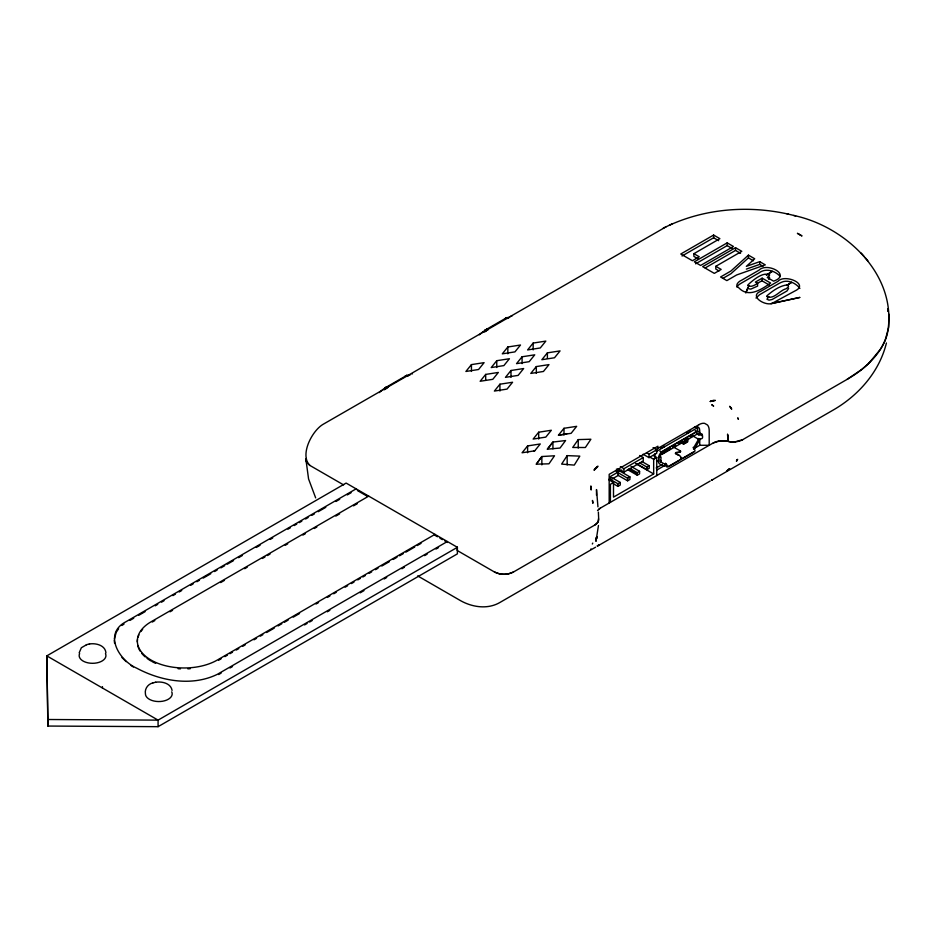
<?xml version="1.0" encoding="UTF-8"?>
<svg xmlns="http://www.w3.org/2000/svg" width="936" height="936" viewBox="0 0 936 936"><rect width="100%" height="100%" fill="white"/><g stroke="black" fill="none" stroke-linecap="round" stroke-linejoin="round"><path stroke-width="1.4" d="M660.336 456.569A1.977 1.147 0 0 1 661.015 457.622L660.793 461.881L664.069 463.8A1.942 1.123 -60 0 0 665.04 463.706L665.566 463.402L665.04 465.601A4.282 2.469 -60 0 1 662.899 465.824L659.576 463.905A4.282 2.469 -60 0 1 658.687 461.939L658.687 457.529L660.336 456.569A1.977 1.147 -60 0 1 661.717 453.878L661.717 451.971L663.589 450.579L697.495 431.098L696.91 431.648L695.261 430.7A2.328 1.345 60 0 0 695.319 431.227M590.815 549.128L591.049 548.917M596.501 537.861L596.513 537.018L595.963 541.336L598.467 525.47M793.705 215.456C846.869 226.617 899.168 276.857 887.141 334.678A143.348 82.766 0 0 1 880.273 349.479L868.795 363.308M592.897 502.304L592.862 503.311L592.465 500.444L592.663 501.883M343.617 484.906L309.956 465.473C299.192 455.224 312.25 429.987 323.821 423.903L666.069 226.804M114.414 638.972L116.204 632.338L118.626 628.735M79.162 652.848L81.35 647.747L86.709 644.635M306.037 460.009L306.294 458.488M596.513 538.411L596.887 536.691L596.173 539.744L596.63 537.989M745.828 293.015L748.215 287.013M592.336 544.003L592.745 543.114M886.427 342.985C879.419 371.767 858.499 395.507 833.18 410.062L712.425 479.758M746.203 292.02L747.993 287.387M713.63 400.245L710.237 401.485L715.162 400.409L710.237 401.485M594.676 468.924L594.079 470.317C605.101 459.05 587.96 475.09 597.589 466.853M736.889 460.512L737.638 459.307L736.41 461.226L737.275 459.681M728.149 469.825L729.67 468.573L726.582 471.019M755.995 298.022L759.576 294.711L778.05 284.017A29.765 17.187 0 0 1 781.56 282.251C787.948 279.244 796.068 283.234 799.894 288.417M736.831 286.978L738.574 284.989A30.385 17.55 0 0 1 741.675 282.929L758.92 272.973C765.753 267.649 774.926 270.715 780.378 276.529M688.908 438.329L686.919 441.78A1.942 1.123 -60 0 1 685.948 442.81M384.743 389.212L384.404 389.75L386.357 388.358L384.743 389.212L385.421 389.002M484.871 331.402L484.532 331.941L488.182 329.495L484.871 331.402L485.538 331.204M664.033 446.788L664.115 446.062M567.169 455.633L561.623 464.092L574.283 465.098L579.817 456.125L567.169 455.633L567.169 464.958M578.237 439.604L572.703 447.478L585.363 447.513L590.897 439.23L578.237 439.604L578.237 448.098M536.316 464.162L541.85 456.534L554.51 455.785L548.964 463.811L536.316 464.162L541.85 456.534L541.85 464.888M547.385 449.163L552.93 442.049L565.578 440.552L560.044 448.04L547.385 449.163L552.93 442.049L552.93 448.882M534.725 450.824L540.271 443.968L527.611 445.922L522.066 452.778L534.725 450.824L533.836 450.965M471.44 364.607L465.906 371.463L478.565 369.509L484.099 362.653L471.44 364.607L471.44 371.44M485.69 374.412L480.145 381.268L492.804 379.314L498.338 372.446L485.69 374.412L485.69 379.876M496.759 360.699L491.224 367.555L503.884 365.59L509.418 358.734L496.759 360.699L496.759 367.52M507.839 346.987L502.304 353.843L514.952 351.877L520.498 345.021L507.839 346.987L507.839 353.808M499.929 384.205L494.383 391.061L507.043 389.107L512.577 382.251L499.929 384.205L499.929 391.037M510.997 370.492L505.463 377.348L518.123 375.394L523.657 368.538L510.997 370.492L510.997 377.325M522.077 356.78L516.543 363.636L529.191 361.682L534.737 354.826L522.077 356.78L522.077 363.613M533.157 343.067L527.611 349.924L540.271 347.97L545.817 341.102L533.157 343.067L533.157 349.9M536.316 366.573L530.782 373.429L543.442 371.475L548.976 364.619L536.316 366.573L536.316 373.405M547.396 352.86L541.85 359.716L554.51 357.763L560.056 350.906L547.396 352.86L547.396 358.324M538.691 432.21L533.146 439.066L545.805 437.112L551.339 430.256L538.691 432.21L538.691 439.042M558.464 435.158L563.999 428.29L576.658 426.336L571.124 433.321L558.464 435.158L566.678 433.918M768.655 279.256L769.614 277.793L768.936 276.869M597.496 510.611L600.421 508.084L713.209 442.962L720.147 440.833L727.939 441.324A13.162 7.593 0 0 0 730.454 441.78M408.26 375.476L406.786 376.272L409.465 375.125L408.611 375.511M748.426 255.142L730.957 270.995L720.58 276.986L726.851 280.613L736.632 274.962L765.274 264.865L759.716 261.671L746.343 266.362L754.708 258.769L748.426 255.142L748.426 257.88L730.957 273.721L722.885 278.39M379.209 392.582L383.573 388.966M479.337 334.772L483.701 331.157M768.819 296.63L766.958 299.227L769.041 300.163L772.165 299.485L787.036 290.944L788.615 288.417M730.595 407.581L731.73 409.149L729.612 406.306L730.77 407.464M121.949 625.47L124.043 624.031M457.154 547.174L457.154 550.462L494.512 572.025C500.304 575.043 507.64 575.043 513.443 572.025L594.734 525.084L597.893 522.194L598.572 518.79M766.467 275.044L772.34 271.346L766.42 275.079M734.877 441.886L742.669 439.686L847.057 379.408L861.728 369.498L867.988 364.081A143.887 83.07 0 0 0 885.222 340.072L888.755 327.19L888.755 314.145M847.057 379.408L853.164 375.664A143.161 82.649 0 0 0 868.795 363.308M595.577 547.209L499.578 602.667C487.059 609.792 471.334 607.09 459.424 600.011L417.667 575.897M591.014 488.171L590.885 486.03L591.178 489.984L590.897 486.416M688.124 438.645L684.356 440.821L686.848 439.358M386.428 387.106L405.358 376.178M486.556 329.296L505.487 318.369M693.892 253.679L719.889 238.668L713.618 235.053L680.776 254.007L692.418 260.734L699.262 256.78L693.892 253.679L693.892 256.417L698.186 258.898M682.04 256.008L713.618 237.779L718.637 240.681M727.167 242.869L694.325 261.834L700.608 265.461L733.45 246.496L727.167 242.869L727.167 245.606L695.588 263.835M715.794 266.327L741.803 251.316L735.52 247.701L702.679 266.655L714.32 273.382L721.165 269.428L715.794 266.327L715.794 269.065L719.023 270.925M705.206 267.93L735.52 250.427L740.54 253.328M356.136 488.849L126.126 621.644C102.808 633.567 119.059 660.5 136.75 668.187C160.887 681.104 191.939 686.731 217.363 674.318L447.361 541.523M129.917 620.416L133.708 618.228M138.774 615.303L145.092 611.653M155.201 605.826L157.728 604.363M161.519 602.176L164.046 600.713M172.891 595.612L175.418 594.149M179.209 591.962L181.736 590.499M190.581 585.386L193.108 583.935M196.899 581.747L199.426 580.285M203.217 578.097L210.799 573.721M214.59 571.533L217.117 570.071M220.908 567.883L224.698 565.695M227.226 564.232L233.555 560.582M238.61 557.669L242.401 555.481M256.3 547.455L260.091 545.267M270.2 539.428L272.727 537.966M287.89 529.214L290.417 527.752M294.208 525.564L296.735 524.101M299.263 522.639L301.79 521.188M305.581 519L308.108 517.538M311.899 515.35L314.426 513.887M318.217 511.7L325.798 507.324M335.919 501.485L339.709 499.297M347.291 494.922L351.082 492.734M368.725 496.127L151.047 621.808A46.847 27.05 0 0 0 151.047 660.055A46.847 27.05 0 0 0 217.292 660.055L434.983 534.374M152.311 622.03L154.838 620.568M170.024 611.805L172.563 610.342M220.65 582.566L224.453 580.379M244.694 568.69L247.233 567.228M262.419 558.464L264.946 557.002M267.485 555.539L270.013 554.077M285.199 545.302L287.726 543.851M302.913 535.076L305.452 533.614M314.309 528.501L316.836 527.038M335.825 516.075L339.616 513.887M353.539 505.849L357.341 503.662M769.427 285.106L762.161 280.905C757.985 282.005 752.766 288.534 748.016 285.503L747.911 284.918C752.766 280.355 763.238 271.229 769.614 275.09L767.309 277.536L773.581 281.151C792.067 274.88 766.841 261.834 758.92 270.235L741.675 280.192C738.656 281.35 734.07 285.644 738.913 287.914C748.683 298.327 761.787 289.177 770.644 283.07L762.161 278.167L755.375 282.087L757.587 283.362L757.587 286.088L750.824 289.107L748.578 288.733L747.899 287.715M218.568 660.278L221.095 658.815M224.886 656.627L227.425 655.165M229.952 653.702L232.479 652.24M236.281 650.052L238.809 648.59M242.611 646.39L245.138 644.939M253.995 639.814L256.534 638.352M260.325 636.164L262.852 634.702M266.655 632.514L274.248 628.126M278.05 625.938L281.841 623.739M284.368 622.288L288.171 620.088M293.237 617.163L299.555 613.513M316.017 604.012L318.544 602.55M327.401 597.437L329.928 595.975M333.731 593.787L336.258 592.324M345.127 587.211L347.654 585.749M351.445 583.561L353.983 582.098M357.774 579.899L360.313 578.436M362.84 576.985L365.368 575.523M369.17 573.323L371.697 571.861M375.5 569.673L378.027 568.21M381.818 566.023L389.411 561.635M393.214 559.447L397.016 557.248M399.543 555.785L403.334 553.597M405.873 552.135L414.73 547.022M417.257 545.559L421.06 543.371M218.626 674.54L221.153 673.089M229.999 667.976L232.526 666.526M304.563 624.932L307.09 623.47M309.617 622.019L312.144 620.556M327.308 611.793L329.835 610.342M360.173 592.827L363.964 590.639M384.181 578.963L386.708 577.5M401.872 568.749L404.399 567.286M424.616 555.621L427.144 554.159M435.989 549.046L438.516 547.595M457.388 547.314L158.079 720.123L47.876 719.503L46.8 655.879L346.109 483.07L457.388 547.314L457.388 553.866L158.079 726.675L47.876 726.055L46.8 655.879L158.079 720.123L158.079 726.675M655.539 449.748L699.017 424.651M618.134 472.048L610.412 476.506L610.412 479.957L618.134 475.5L618.134 472.048L615.759 470.679M620.369 466.654L623.926 468.702L643.243 457.564L643.243 461.003L623.926 472.154L617.994 468.725M646.659 452.837L649.034 454.217L656.756 449.76L656.756 453.2L649.034 457.657L643.09 454.229M619.293 471.498L621.808 470.047M663.788 446.975L660.559 448.11M656.194 451.585L697.531 427.717L697.531 430.455M658.687 460.067L658.687 457.529A4.68 2.703 -60 0 1 661.717 451.971L695.647 432.373M661.74 453.89L670.515 448.789L661.717 453.878A2.328 1.345 60 0 1 661.284 453.562M649.034 456.616L653.667 459.295L653.667 473.944L613.501 497.133L613.501 482.485L610.412 484.263L610.412 502.363M653.667 459.295L656.756 457.517L656.756 475.617M687.913 439.698L683.163 442.447A1.205 0.69 0 0 0 683.163 443.43A1.205 0.69 0 0 0 684.871 443.43M661.717 453.878A4.61 2.656 60 0 0 663.39 453.562L698.584 433.239A4.61 2.656 60 0 1 696.91 433.555A1.977 1.147 -60 0 1 698.279 434.667L700.795 433.672A1.556 1.264 -9.2 0 1 702.351 434.854L702.351 436.129M683.163 444.354L687.913 441.605M609.348 478.834L617.947 483.795L620.264 482.461L620.264 485.047L617.947 486.381L613.033 483.549M616.543 471.838L627.6 478.226L629.916 476.892L629.916 479.478L627.6 480.811L617.772 475.137M629.881 468.398L637.252 472.645L639.569 471.311L639.569 473.897L637.252 475.231L627.424 469.556M639.534 462.817L646.905 467.076L649.221 465.742L649.221 468.328L646.905 469.661L637.077 463.987M656.194 467.977L662.466 464.361M656.955 469.977L665.753 464.888M693.436 448.917L699.73 445.279L709.195 445.279L709.195 430.525A14.426 8.33 -60 0 0 707.476 424.991L704.668 423.376A14.426 8.33 -60 0 0 698.993 424.64M597.449 546.121L710.237 481.01M669.38 225.237C708.61 207.394 754.17 204.925 795.647 215.935M663.226 228.162L672.001 223.973M513.443 572.025L508.388 573.85A13.326 7.699 0 0 1 499.543 573.85L494.512 572.025M152.954 682.882C148.028 683.994 144.507 688.779 145.419 693.833A13.385 7.722 0 0 0 160.547 701.485A13.385 7.722 0 0 0 171.733 691.833M486.451 330.326L487.363 329.987M746.343 269.1L759.716 264.397L763.051 266.315M771.849 303.486L794.863 290.991C809.874 284.123 784.497 273.675 778.05 281.28L760.816 291.236C749.034 295.799 763.694 305.241 770.913 303.697L799.742 297.449L770.913 303.697M89.341 644.003C95.706 642.892 105.277 645.173 105.932 652.848M155.598 682.25C161.752 681.244 170.89 683.163 172.072 690.394M86.358 644.717L89.528 643.956M152.603 682.964L155.774 682.204M510.939 316.192L511.933 316.087M411.817 373.897L412.472 373.838M409.64 374.833L410.342 374.774M686.673 433.029L688.264 432.853L690.23 430.981M787.199 284.907C779.618 285.726 772.364 291.037 766.818 295.905L766.958 296.49C773.698 300.07 780.121 289.926 786.158 288.768L788.557 286.79L787.667 285.047M786.895 213.794L788.568 214.204M769.252 274.353L768.163 273.839L769.462 274.587M727.167 245.606L732.186 248.508M748.426 257.88L753.457 260.781M692.827 435.942L698.279 439.089A1.942 1.123 -60 0 1 697.94 440.329L694.559 446.191A1.942 1.123 -60 0 1 693.588 447.221L693.061 447.525A2.258 1.299 60 0 1 694.337 448.952L694.734 449.771A1.556 1.264 71 0 1 694.325 451.795L682.777 458.464A1.556 1.264 71 0 1 681.478 458.312L680.636 456.862A2.258 1.299 60 0 0 679.372 455.422C669.182 451.69 681.736 453.586 680.215 450.965M673.195 446.917L680.332 450.906A1.24 0.714 0 0 1 679.676 452.123L676.588 452.357A1.24 0.714 0 0 0 675.932 453.574L679.255 455.493M661.717 451.971L660.067 451.012A2.328 1.345 60 0 0 660.126 451.538M653.071 447.63L656.756 449.76M653.281 455.504L656.756 457.517M656.51 460.688L658.687 461.939M639.674 455.504L643.243 457.564M641.85 461.483L649.221 465.742M635.567 463.495L653.667 473.944M630.969 466.35L639.569 471.311M628.653 468.983L637.252 473.944M616.403 469.088L629.916 476.892M611.664 477.5L620.264 482.461M608.868 479.805L613.501 482.485M357.388 490.534L367.474 496.361M434.983 535.333L437.451 536.761M439.932 538.188L442.412 539.627M444.892 541.055L447.361 542.482M748.016 285.503L749.385 286.322M766.958 296.49L768.292 297.32M131.087 665.531L133.357 666.982M660.687 461.846L661.015 461.436A1.977 1.147 0 0 0 660.336 460.383M309.956 465.473L306.786 462.56A13.326 7.699 0 0 1 306.119 459.143M121.949 657.528L126.138 661.647M861.19 253.094L863.951 256.253M864.981 257.447L867.824 260.723M680.53 456.92L681.186 458.488A1.556 1.264 71 0 1 680.577 459.728L669.029 466.397A1.556 1.264 71 0 1 667.239 465.648L666.841 464.829A2.258 1.299 60 0 0 665.566 463.402M665.566 465.297L665.952 466.093A1.556 1.264 71 0 0 667.742 466.842L679.29 460.173A1.556 1.264 71 0 0 679.548 459.962M315.666 497.893L308.576 478.975L306.119 460.875M887.691 308.974L888.229 311.559M598.525 518.544L598.654 519.574A13.221 7.64 0 0 1 597.648 522.557L596.875 523.481A13.151 7.593 0 0 1 594.734 525.084M114.251 640.341L114.578 643.184M597.952 506.832L596.501 489.563L596.501 495.226M713.209 442.962A13.385 7.722 0 0 1 727.939 441.324L727.6 434.316L727.939 441.324A13.244 7.652 0 0 0 731.765 441.897L736.609 441.687A13.595 7.851 0 0 0 739.885 440.914A13.151 7.593 0 0 0 742.669 439.674M888.779 314.274L889.188 319.387M598.373 512.097L598.642 518.099M727.717 435.649L727.939 441.324L727.927 440.154M727.798 436.749L727.939 441.324L727.857 437.861M762.161 278.167L762.161 280.905M759.716 261.671L759.716 264.397M735.52 247.701L735.52 250.427M713.618 235.053L713.618 237.779M699.73 433.216L699.73 430.525A7.699 4.446 -60 0 0 694.278 427.389M699.73 438.575L699.73 445.279M698.279 439.089L698.279 438.481A1.977 1.147 0 0 0 700.116 438.867L701.017 438.82A1.556 1.264 -9.2 0 0 702.562 437.463L702.562 436.199A1.556 1.264 -9.2 0 0 701.017 435.006L700.116 435.053A1.977 1.147 0 0 1 698.279 434.667M657.914 448.391L657.914 446.203L609.172 474.341L609.172 503.03M654.943 453.679L654.943 457.774M649.034 454.217L649.034 457.657M646.905 467.076L646.905 469.661M637.252 472.645L637.252 475.231M627.6 478.226L627.6 480.811M623.926 468.702L623.926 472.154M617.947 483.795L617.947 486.381M563.999 428.29L563.999 435.123M527.611 445.922L527.611 452.755M102.433 686.626L102.433 687.995M47.876 719.503L47.876 726.055M105.475 653.574A13.385 7.722 0 0 1 92.547 663.308A13.385 7.722 0 0 1 79.618 653.574M190.289 668.702A46.847 27.05 0 0 1 187.844 668.842M180.496 668.842A46.847 27.05 0 0 1 178.062 668.702M155.657 663.343A46.847 27.05 0 0 1 152.147 661.623M151.047 661.003A46.847 27.05 0 0 1 147.011 658.347M145.22 656.908A46.847 27.05 0 0 1 141.71 653.316M140.154 651.14A46.847 27.05 0 0 1 137.721 645.419M137.323 641.885A46.847 27.05 0 0 1 137.498 639.522M138.037 637.194A46.847 27.05 0 0 1 138.926 634.889M140.891 631.531A46.847 27.05 0 0 1 142.623 629.39M887.819 309.196A144.495 83.421 0 0 1 888.369 311.735M734.783 441.897A13.595 7.851 0 0 1 730.361 441.792M598.455 509.523A13.385 7.722 0 0 1 600.421 508.084M679.466 443.149A1.556 0.901 60 0 1 678.951 443.629M681.01 442.26A1.556 0.901 60 0 1 680.893 442.506M668.456 449.748A1.556 0.901 60 0 1 667.965 449.783M670 448.859A1.556 0.901 60 0 1 669.767 448.929M682.929 441.324A1.556 0.901 60 0 1 682.753 441.488M666.596 450.754A1.556 0.901 60 0 1 665.929 450.965M696.91 431.648A4.68 2.703 -60 0 1 699.929 433.719M693.985 448.859A4.282 2.469 -60 0 0 695.729 446.87L699.04 441.113A4.282 2.469 -60 0 0 699.906 438.61M680.846 459.038A1.556 1.264 71 0 0 681.49 458.909L693.038 452.24A1.556 1.264 71 0 0 693.494 451.737M660.687 461.846A1.942 1.123 -60 0 1 660.348 461.097M598.794 545.068L597.332 545.91L598.794 545.068M711.594 479.946L712.577 479.653L711.594 479.946M386.194 387.27L384.743 388.206L386.194 387.27M405.124 376.342L406.704 375.453L405.124 376.342M486.322 329.46L484.86 330.396L486.217 329.577M505.253 318.532L506.832 317.643L505.253 318.532M791.528 282.426L786.755 285.421L791.528 282.426M388.054 387.305L386.322 388.136L388.054 387.305M681.853 442.272L679.337 443.734L681.829 442.26M693.143 435.731L690.628 437.194L693.131 435.731M675.546 445.887L673.031 447.338L675.558 445.899M486.837 329.203L485.152 330.162L486.837 329.203M386.708 387.013L385.024 387.972L386.708 387.013M507.909 318.123L506.914 318.462L507.909 318.123M507.3 317.503L505.768 318.275L507.3 317.503M407.172 375.301L405.639 376.073L407.172 375.301M509.594 317.316L508.377 317.667L509.594 317.316M799.742 234.608L797.378 233.31L802 235.966L799.742 234.608M713.56 406.013L711.922 404.89L713.56 406.013M738.41 419.258L737.86 418.041L738.41 419.258"/></g></svg>
